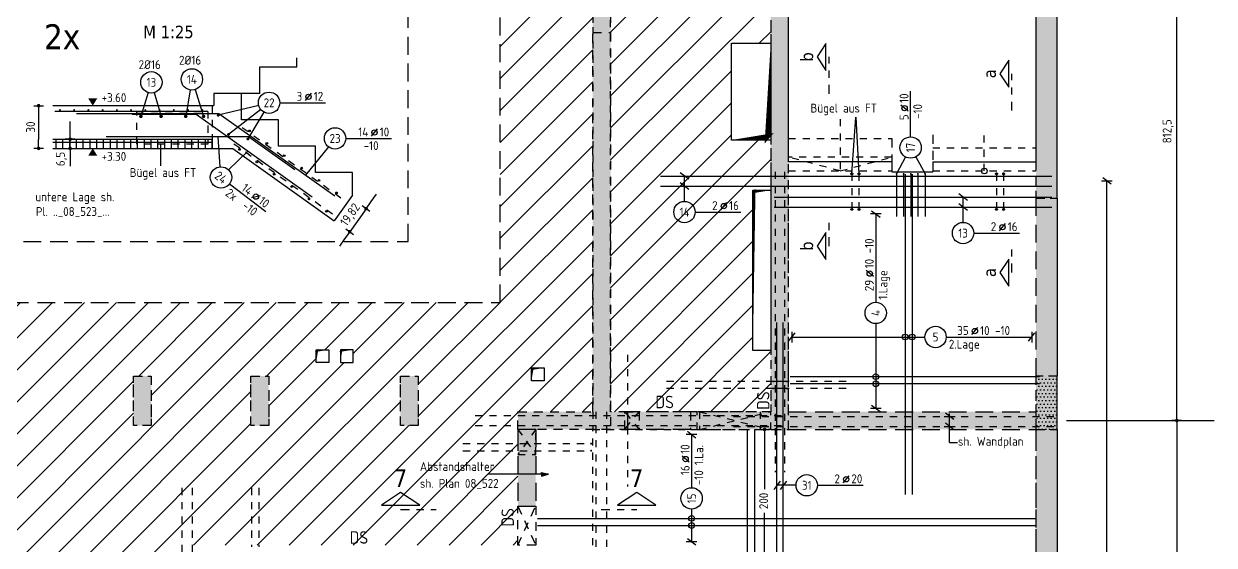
# Model space of a CAD drawing. Extents: x -4 to 88.1, y -7.1 to 49.1.
# Drawn here: x 33.99 to 50.71, y 28.29 to 35.61 of the extents above; entities that cross this region are included whole.
import ezdxf
from ezdxf.enums import TextEntityAlignment as Align

# ---------------------------------------------------------------- set-up
doc = ezdxf.new("R2010")
doc.units = 0
doc.header["$LTSCALE"] = 0.5
for name, pattern in [('AUSGEZOGEN', [1000.01, 1000, 0.01]), ('DASHDOTSMALL', [1.05, 0.5, -0.25, 0.05, -0.25]), ('DASHED', [0.75, 0.5, -0.25]), ('DOT', [0.175, 0.05, -0.125]), ('HIDDEN', [0.375, 0.25, -0.125]), ('HIDDEN2', [0.187, 0.125, -0.062]), ('PUNKT', [0.175, 0.05, -0.125]), ('STRICHLINIE', [0.75, 0.5, -0.25]), ('STRICHPUNKT2', [0.55, 0.25, -0.125, 0.05, -0.125]), ('VERDECKT', [0.375, 0.25, -0.125])]:
    doc.linetypes.add(name, pattern=pattern)
for name, color, linetype in [('ACHSEN', 7, 'Continuous'), ('BETON', 7, 'Continuous'), ('Brüstung EG', 7, 'Continuous'), ('BZ', 7, 'Continuous'), ('DD', 7, 'Continuous'), ('DETAIL', 7, 'Continuous'), ('DRUEBER', 7, 'Continuous'), ('EG', 7, 'Continuous'), ('grau_hell', 7, 'Continuous'), ('grau_mittel', 7, 'Continuous'), ('Halbfertigteile', 7, 'Continuous'), ('HILFE', 7, 'Continuous'), ('koten', 7, 'Continuous'), ('MASSE', 7, 'Continuous'), ('OBJEKT', 7, 'Continuous'), ('RND', 7, 'Continuous'), ('SCHATTEN', 7, 'Continuous'), ('SCHNITTE', 7, 'Continuous'), ('SCHRAFF', 7, 'Continuous'), ('TEXT', 7, 'Continuous'), ('VERDECKT', 7, 'Continuous'), ('WD', 7, 'Continuous')]:
    doc.layers.add(name, color=color, linetype=linetype)
doc.layers.add('NOPLOT', color=7, linetype='Continuous', plot=False)
doc.styles.add('helv', font='tahoma.ttf')
doc.styles.add('txt', font='isocp.shx')
doc.dimstyles.new('DOT_I', dxfattribs={"dimscale": 0.5, "dimtxt": 0.25, "dimasz": 0.25, "dimexe": 0.1, "dimexo": 0.3, "dimgap": 0.1, "dimtad": 1, "dimdec": 3, "dimzin": 3, "dimtxsty": 'txt', "dimblk": 'DOT', "dimblk1": 'DOT', "dimblk2": 'DOT', "dimsah": 1, "dimcen": 0.1, "dimse1": 1, "dimse2": 1, "dimazin": 0, "dimtfac": 1, "dimtdec": 4, "dimtix": 1, "dimtmove": 2, "dimatfit": 3, "dimfxl": 0, "dimtvp": 1, "dimtolj": 1, "dimtzin": 0, "dimarcsym": 0})
pattern_1 = [(0, (-69.080496, 378.069226), (0.025, 0.05), [0, -0.05])]

# ---------------------------------------------------------------- blocks, each defined once
blk = doc.blocks.new('DOT')
at = {"layer": 'MASSE', "color": 7, "linetype": 'Continuous'}
for p, q in [((0, 0), (-1, 0)), ((0, 0.54), (0, -0.54))]:
    blk.add_line(p, q, dxfattribs=at)
at = {"layer": 'MASSE', "color": 7, "linetype": 'Continuous', "const_width": 0.2}
blk.add_lwpolyline([(-0.1, 0, 1), (0.1, 0, 1)], format="xyb", close=True, dxfattribs=at)
blk = doc.blocks.new('*D24')
at = {"layer": 'Defpoints', "color": 0, "linetype": 'AUSGEZOGEN', "transparency": 16777216}
for p in [(50.183, 38.163), (50.183, 38.163), (50.183, 30.038)]:
    blk.add_point(p, dxfattribs=at)
at = {"layer": 'MASSE', "color": 0, "linetype": 'AUSGEZOGEN', "lineweight": -2, "transparency": 16777216}
blk.add_line((50.183, 30.163), (50.183, 38.038), dxfattribs=at)
at = {"layer": 'MASSE', "color": 0, "linetype": 'AUSGEZOGEN', "lineweight": -2, "transparency": 16777216, "xscale": 0.125, "yscale": 0.125, "zscale": 0.125}
for p, rotation in [((50.183, 38.163), 90), ((50.183, 30.038), 270)]:
    blk.add_blockref('DOT', p, dxfattribs=dict(at, rotation=rotation))
at = {"layer": 'MASSE', "color": 0, "linetype": 'AUSGEZOGEN', "transparency": 16777216, "insert": (50.061, 34.1), "char_height": 0.125, "attachment_point": 5, "rotation": 90, "style": 'txt'}
blk.add_mtext('\\A1;812,5', dxfattribs=at)
blk = doc.blocks.new('*D25')
at = {"layer": 'Defpoints', "color": 0, "linetype": 'AUSGEZOGEN', "transparency": 16777216}
for p in [(50.183, 30.038), (50.183, 23.788), (50.183, 23.788)]:
    blk.add_point(p, dxfattribs=at)
at = {"layer": 'MASSE', "color": 0, "linetype": 'AUSGEZOGEN', "lineweight": -2, "transparency": 16777216}
blk.add_line((50.183, 29.913), (50.183, 23.913), dxfattribs=at)
at = {"layer": 'MASSE', "color": 0, "linetype": 'AUSGEZOGEN', "lineweight": -2, "transparency": 16777216, "xscale": 0.125, "yscale": 0.125, "zscale": 0.125}
for p, rotation in [((50.183, 30.038), 90), ((50.183, 23.788), 270)]:
    blk.add_blockref('DOT', p, dxfattribs=dict(at, rotation=rotation))
at = {"layer": 'MASSE', "color": 0, "linetype": 'AUSGEZOGEN', "transparency": 16777216, "insert": (50.071, 26.913), "char_height": 0.125, "attachment_point": 5, "rotation": 90, "style": 'txt'}
blk.add_mtext('\\A1;625', dxfattribs=at)
blk = doc.blocks.new('lei_gre')
at = {"layer": 'RND', "color": 7, "linetype": 'Continuous'}
for p, q in [((-0.09, -0.12), (0.09, 0.12)), ((0, 0.15), (0, -0.15))]:
    blk.add_line(p, q, dxfattribs=at)
blk = doc.blocks.new('RND_LEI')
at = {"layer": 'RND', "color": 7, "linetype": 'Continuous'}
blk.add_line((1.022, 0.066), (1.19, 0.27), dxfattribs=at)
for centre, radius in [((0, 0), 0.3), ((1.106, 0.168), 0.075)]:
    blk.add_circle(centre, radius, dxfattribs=at)
at = {"layer": 'RND', "color": 7, "linetype": 'Continuous', "style": 'txt'}
blk.add_attdef('POSL', text='', height=0.25, dxfattribs=at).set_placement((0, 0), align=Align.MIDDLE)
blk.add_attdef('ANZ', text='', height=0.25, dxfattribs=at).set_placement((0.931, 0.057), align=Align.RIGHT)
for tag, p in [('DUM', (1.253, 0.057)), ('ABSTD', (1.674, 0.057)), ('POSTXT', (0.374, -0.327))]:
    blk.add_attdef(tag, p, '', height=0.25, dxfattribs=at)
blk = doc.blocks.new('SCHN-2')
at = {"layer": 'SCHNITTE', "color": 6, "linetype": 'Continuous'}
blk.add_lwpolyline([(0.378, 0.088), (0, 0.34), (-0.378, 0.088)], close=True, dxfattribs=at)
at = {"layer": 'SCHNITTE', "color": 1, "linetype": 'DASHDOTSMALL', "style": 'helv'}
blk.add_attdef('SCHN-2', text='', height=0.35, dxfattribs=at).set_placement((0, 0.45), align=Align.CENTER)
blk = doc.blocks.new('*D45')
at = {"layer": 'Defpoints', "color": 0, "linetype": 'AUSGEZOGEN', "transparency": 16777216}
for p in [(34.196, 34.46), (34.196, 33.86), (34.196, 33.86)]:
    blk.add_point(p, dxfattribs=at)
at = {"layer": 'MASSE', "color": 0, "linetype": 'AUSGEZOGEN', "lineweight": -2, "transparency": 16777216}
blk.add_line((34.196, 34.335), (34.196, 33.985), dxfattribs=at)
at = {"layer": 'MASSE', "color": 0, "linetype": 'AUSGEZOGEN', "lineweight": -2, "transparency": 16777216, "xscale": 0.125, "yscale": 0.125, "zscale": 0.125}
for p, rotation in [((34.196, 34.46), 90), ((34.196, 33.86), 270)]:
    blk.add_blockref('DOT', p, dxfattribs=dict(at, rotation=rotation))
at = {"layer": 'MASSE', "color": 0, "linetype": 'AUSGEZOGEN', "transparency": 16777216, "insert": (34.084, 34.16), "char_height": 0.125, "attachment_point": 5, "rotation": 90, "style": 'txt'}
blk.add_mtext('\\A1;30', dxfattribs=at)
blk = doc.blocks.new('*D49')
at = {"layer": 'Defpoints', "color": 0, "linetype": 'AUSGEZOGEN', "transparency": 16777216}
for p in [(38.796, 33.013), (38.566, 32.69), (38.566, 32.69)]:
    blk.add_point(p, dxfattribs=at)
at = {"layer": 'MASSE', "color": 0, "linetype": 'AUSGEZOGEN', "lineweight": -2, "transparency": 16777216}
for p, q in [((38.868, 33.115), (38.941, 33.217)), ((38.796, 33.013), (38.566, 32.69)), ((38.493, 32.589), (38.421, 32.487))]:
    blk.add_line(p, q, dxfattribs=at)
at = {"layer": 'MASSE', "color": 0, "linetype": 'AUSGEZOGEN', "lineweight": -2, "transparency": 16777216, "xscale": 0.125, "yscale": 0.125, "zscale": 0.125}
for p, rotation in [((38.796, 33.013), 234.5396031130255), ((38.566, 32.69), 54.53960311302557)]:
    blk.add_blockref('DOT', p, dxfattribs=dict(at, rotation=rotation))
at = {"layer": 'MASSE', "color": 0, "linetype": 'AUSGEZOGEN', "transparency": 16777216, "insert": (38.581, 32.923), "char_height": 0.125, "attachment_point": 5, "rotation": 54.5396, "style": 'txt'}
blk.add_mtext('\\A1;19,82', dxfattribs=at)
blk = doc.blocks.new('*D64')
at = {"layer": 'Defpoints', "color": 0, "linetype": 'AUSGEZOGEN', "transparency": 16777216}
for p in [(44.393, 29.913), (44.393, 27.913), (44.393, 27.913)]:
    blk.add_point(p, dxfattribs=at)
at = {"layer": 'MASSE', "color": 0, "linetype": 'AUSGEZOGEN', "lineweight": -2, "transparency": 16777216}
for p, q in [((44.393, 29.788), (44.393, 29.073)), ((44.393, 28.038), (44.393, 28.744))]:
    blk.add_line(p, q, dxfattribs=at)
at = {"layer": 'MASSE', "color": 0, "linetype": 'AUSGEZOGEN', "lineweight": -2, "transparency": 16777216, "xscale": 0.125, "yscale": 0.125, "zscale": 0.125}
for p, rotation in [((44.393, 29.913), 90), ((44.393, 27.913), 270)]:
    blk.add_blockref('DOT', p, dxfattribs=dict(at, rotation=rotation))
at = {"layer": 'MASSE', "color": 0, "linetype": 'AUSGEZOGEN', "transparency": 16777216, "insert": (44.381, 28.909), "char_height": 0.125, "attachment_point": 5, "rotation": 90, "style": 'txt'}
blk.add_mtext('\\A1;200', dxfattribs=at)
blk = doc.blocks.new('SCHN-1')
at = {"layer": 'SCHNITTE', "color": 5, "linetype": 'Continuous'}
blk.add_lwpolyline([(0.54, 0.125), (0, 0.485), (-0.54, 0.125)], close=True, dxfattribs=at)
at = {"layer": 'SCHNITTE', "color": 6, "linetype": 'Continuous', "style": 'helv'}
blk.add_attdef('SCHN-1', text='', height=0.5, dxfattribs=at).set_placement((0, 0.635), align=Align.CENTER)
blk = doc.blocks.new('Pfeillinie')
at = {"layer": 'TEXT', "linetype": 'Continuous'}
blk.add_hatch(color=7, dxfattribs=at).paths.add_polyline_path([(0, 0), (-0.8, 0.2), (-0.8, 0), (-0.8, -0.2)])
at = {"layer": 'TEXT', "color": 7, "linetype": 'Continuous'}
for p, q in [((-0.8, 0), (-0.8, 0.2)), ((-0.8, 0.2), (0, 0)), ((-0.8, 0), (-0.8, -0.2)), ((-0.8, -0.2), (0, 0))]:
    blk.add_line(p, q, dxfattribs=at)
blk = doc.blocks.new('okrd_o')
at = {"layer": 'koten', "color": 7, "linetype": 'Continuous'}
blk.add_solid([(-0.125, 0.202), (0.125, 0.202), (0, 0)], dxfattribs=at)
at = {"layer": 'koten', "style": 'txt'}
blk.add_attdef('OKRD', (0.25, 0.1), '', height=0.25, dxfattribs=at)
blk = doc.blocks.new('okrd_u')
at = {"layer": 'koten', "color": 7, "linetype": 'Continuous'}
blk.add_solid([(-0.125, -0.202), (0.125, -0.202), (0, 0)], dxfattribs=at)
at = {"layer": 'koten', "style": 'txt'}
blk.add_attdef('OKRD', (0.25, -0.35), '', height=0.25, dxfattribs=at)
blk = doc.blocks.new('*D71')
at = {"layer": 'Defpoints', "color": 0, "linetype": 'AUSGEZOGEN', "transparency": 16777216}
for p in [(34.639, 33.99), (34.639, 33.99), (34.639, 33.86)]:
    blk.add_point(p, dxfattribs=at)
at = {"layer": 'MASSE', "color": 0, "linetype": 'AUSGEZOGEN', "lineweight": -2, "transparency": 16777216}
for p, q in [((34.639, 34.115), (34.639, 34.24)), ((34.639, 33.86), (34.639, 33.99)), ((34.639, 33.735), (34.639, 33.61))]:
    blk.add_line(p, q, dxfattribs=at)
at = {"layer": 'MASSE', "color": 0, "linetype": 'AUSGEZOGEN', "lineweight": -2, "transparency": 16777216, "xscale": 0.125, "yscale": 0.125, "zscale": 0.125}
for p, rotation in [((34.639, 33.99), 270), ((34.639, 33.86), 90)]:
    blk.add_blockref('DOT', p, dxfattribs=dict(at, rotation=rotation))
at = {"layer": 'MASSE', "color": 0, "linetype": 'AUSGEZOGEN', "transparency": 16777216, "insert": (34.517, 33.711), "char_height": 0.125, "attachment_point": 5, "rotation": 90, "style": 'txt'}
blk.add_mtext('\\A1;6,5', dxfattribs=at)
blk = doc.blocks.new('RND_HIN')
at = {"layer": 'RND', "color": 7, "linetype": 'Continuous'}
blk.add_circle((0, 0), 0.3, dxfattribs=at)
at = {"layer": 'RND', "color": 7, "linetype": 'Continuous', "style": 'txt'}
blk.add_attdef('POSI', text='', height=0.25, dxfattribs=at).set_placement((0, 0), align=Align.MIDDLE)

msp = doc.modelspace()

# ---------------------------------------------------------------- hatches: boundary and pattern name
at = {"layer": 'grau_hell', "linetype": 'AUSGEZOGEN'}
h = msp.add_hatch(dxfattribs=at)
h.set_pattern_fill('ANSI31', color=9, scale=0.1, style=0, double=1)
h.paths.add_polyline_path([(17.3044, 31.697), (17.3044, 37.8627), (15.9794, 37.8627), (15.9794, 36.6227), (15.9794, 35.4877), (15.9794, 31.0327), (16.1694, 31.0327), (16.1694, 30.8527), (15.9794, 30.8527), (15.9794, 29.9127), (15.9794, 28.2877), (20.8744, 28.2877), (21.2744, 28.2877), (21.6294, 28.2877), (22.5144, 28.2877), (25.2794, 28.2877), (25.2794, 28.0377), (25.0294, 28.0377), (25.0294, 27.5077), (25.2794, 27.5077), (25.2794, 27.7577), (25.5294, 27.7577), (25.5294, 27.5077), (29.2669, 27.5077), (29.2669, 23.9127), (36.1544, 23.9127), (36.1544, 27.6877), (35.7044, 27.6877), (35.7044, 28.1377), (36.1544, 28.1377), (36.1544, 28.2877), (37.7844, 28.2877), (38.3844, 28.2877), (40.9294, 28.2877), (40.9294, 28.8377), (40.9294, 29.9127), (40.9294, 30.1627), (41.9794, 30.1627), (41.9794, 35.4877), (41.9794, 36.6227), (41.9794, 37.8627), (40.6794, 37.8627), (40.6794, 31.697)])
h.paths.add_polyline_path([(24.5294, 30.6627), (24.5294, 29.9677), (24.2794, 29.9677), (24.2794, 30.6627)], flags=16)
h.paths.add_polyline_path([(25.9294, 30.6627), (26.1794, 30.6627), (26.1794, 30.4627), (26.3794, 30.4627), (26.3794, 30.2627), (26.1794, 30.2627), (26.1794, 29.9677), (25.9294, 29.9677)], flags=16)
h.paths.add_polyline_path([(23.6144, 31.0327), (23.6144, 30.8527), (23.4344, 30.8527), (23.4344, 31.0327)], flags=16)
h.paths.add_polyline_path([(23.2744, 31.0327), (23.2744, 30.8527), (23.0944, 30.8527), (23.0944, 31.0327)], flags=16)
h.paths.add_polyline_path([(22.4294, 30.6627), (22.4294, 29.9677), (22.1794, 29.9677), (22.1794, 30.6627)], flags=16)
h.paths.add_polyline_path([(28.0294, 30.6627), (28.2794, 30.6627), (28.2794, 29.9677), (28.0294, 29.9677)], flags=16)
h.paths.add_polyline_path([(27.9844, 28.1377), (28.4844, 28.1377), (28.4844, 27.6777), (27.9844, 27.6777)], flags=16)
h.paths.add_polyline_path([(20.7794, 30.6627), (20.7794, 29.9677), (20.5294, 29.9677), (20.5294, 30.6627)], flags=16)
h.paths.add_polyline_path([(29.6794, 30.6627), (29.9294, 30.6627), (29.9294, 30.4627), (30.1294, 30.4627), (30.1294, 30.2627), (29.9294, 30.2627), (29.9294, 29.9677), (29.6794, 29.9677)], flags=16)
h.paths.add_polyline_path([(28.8244, 28.1377), (29.2444, 28.1377), (29.2444, 27.7177), (28.8244, 27.7177)], flags=16)
h.paths.add_polyline_path([(30.5894, 31.0327), (30.7694, 31.0327), (30.7694, 30.8527), (30.5894, 30.8527)], flags=16)
h.paths.add_polyline_path([(30.9344, 31.0327), (31.1144, 31.0327), (31.1144, 30.8527), (30.9344, 30.8527)], flags=16)
h.paths.add_polyline_path([(18.6794, 30.6627), (18.6794, 29.9677), (18.4294, 29.9677), (18.4294, 30.6627)], flags=16)
h.paths.add_polyline_path([(31.7794, 30.6627), (32.0294, 30.6627), (32.0294, 29.9677), (31.7794, 29.9677)], flags=16)
h.paths.add_polyline_path([(31.8044, 28.1377), (32.3044, 28.1377), (32.3044, 27.6377), (31.8044, 27.6377)], flags=16)
h.paths.add_polyline_path([(16.8388, 30.7777), (16.8388, 30.5977), (16.6588, 30.5977), (16.6588, 30.7777)], flags=16)
h.paths.add_polyline_path([(33.4294, 30.6627), (33.6794, 30.6627), (33.6794, 29.9677), (33.4294, 29.9677)], flags=16)
h.paths.add_polyline_path([(33.2094, 28.0777), (33.5094, 28.0777), (33.5094, 27.7777), (33.2094, 27.7777)], flags=16)
h.paths.add_polyline_path([(35.5294, 30.6627), (35.7794, 30.6627), (35.7794, 29.9677), (35.5294, 29.9677)], flags=16)
h.paths.add_polyline_path([(37.1794, 30.6627), (37.4294, 30.6627), (37.4294, 29.9677), (37.1794, 29.9677)], flags=16)
h.paths.add_polyline_path([(38.0944, 31.0327), (38.2744, 31.0327), (38.2744, 30.8527), (38.0944, 30.8527)], flags=16)
h.paths.add_polyline_path([(38.4344, 31.0327), (38.6144, 31.0327), (38.6144, 30.8527), (38.4344, 30.8527)], flags=16)
h.paths.add_polyline_path([(39.2794, 30.6627), (39.5294, 30.6627), (39.5294, 29.9677), (39.2794, 29.9677)], flags=16)
h.paths.add_polyline_path([(41.1188, 30.7777), (41.2988, 30.7777), (41.2988, 30.5977), (41.1188, 30.5977)], flags=16)
h = msp.add_hatch(dxfattribs=at)
h.set_pattern_fill('ANSI31', color=9, scale=0.1, style=0, double=1)
h.paths.add_polyline_path([(43.9294, 35.3377), (44.4794, 35.3377), (44.4794, 36.9327), (44.1294, 36.9327), (44.1294, 37.6327), (44.4794, 37.6327), (44.4794, 37.8627), (42.2294, 37.8627), (42.2295, 30.1627), (43.4444, 30.1627), (44.4794, 30.1627), (44.4794, 31.0227), (44.2294, 31.0227), (44.2294, 33.2727), (44.4794, 33.2727), (44.4794, 33.9777), (43.9294, 33.9777)])
at = {"layer": 'grau_mittel'}
for points in [[(44.7294, 29.9127), (44.7294, 33.6727), (44.7294, 37.8627), (48.2044, 37.8627), (48.2044, 33.6727), (48.2044, 33.1627), (48.5044, 33.1627), (48.5044, 33.1627), (48.5044, 38.1627), (41.9794, 38.1627), (41.9794, 36.6227), (42.2294, 36.6227), (42.2294, 37.8627), (44.4794, 37.8627), (44.4794, 30.1627), (43.3544, 30.1627), (43.3544, 29.9127)], [(41.9794, 30.1627), (40.9294, 30.1627), (40.9294, 29.9127), (42.2294, 29.9127), (42.2294, 35.4877), (41.9794, 35.4877)], [(48.5044, 33.1627), (48.2044, 33.1627), (48.2044, 30.6627), (48.5044, 30.6627)], [(48.5044, 30.6627), (48.2044, 30.6627), (48.2044, 29.9127), (48.5044, 29.9127)], [(48.2044, 29.9127), (48.2044, 30.1627), (44.7294, 30.1627), (44.7294, 29.9127)]]:
    msp.add_hatch(color=61, dxfattribs=at).paths.add_polyline_path(points)
h = msp.add_hatch(color=61, dxfattribs=at)
h.paths.add_polyline_path([(42.2294, 36.6227), (41.9794, 36.6227), (41.9794, 35.4877), (42.2294, 35.4877)])
h.paths.add_polyline_path([(43.3544, 29.9127), (43.3544, 30.1627), (42.2294, 30.1627), (42.2294, 29.9127)])
h.paths.add_polyline_path([(41.1794, 29.9127), (40.9294, 29.9127), (40.9294, 28.8377), (41.1794, 28.8377)])
h = msp.add_hatch(color=61, dxfattribs=at)
h.paths.add_polyline_path([(39.5294, 30.6627), (39.2794, 30.6627), (39.2794, 29.9677), (39.5294, 29.9677)])
h.paths.add_polyline_path([(37.1794, 29.9677), (37.4294, 29.9677), (37.4294, 30.6627), (37.1794, 30.6627)])
h.paths.add_polyline_path([(35.7794, 30.6627), (35.5294, 30.6627), (35.5294, 29.9677), (35.7794, 29.9677)])
h.paths.add_polyline_path([(33.6794, 30.6627), (33.4294, 30.6627), (33.4294, 29.9677), (33.6794, 29.9677)])
h.paths.add_polyline_path([(32.0294, 30.6627), (31.7794, 30.6627), (31.7794, 29.9677), (32.0294, 29.9677)])
h.paths.add_polyline_path([(28.2794, 30.6627), (28.0294, 30.6627), (28.0294, 29.9677), (28.2794, 29.9677)])
h.paths.add_polyline_path([(26.1794, 30.6627), (25.9294, 30.6627), (25.9294, 29.9677), (26.1794, 29.9677)])
h = msp.add_hatch(color=61, dxfattribs=at)
h.paths.add_polyline_path([(48.5044, 29.9127), (48.2044, 29.9127), (48.2044, 23.9377), (48.5044, 23.9377)])
h.paths.add_polyline_path([(48.5044, 23.6377), (48.2044, 23.6377), (48.2044, 19.4127), (48.5044, 19.4127)])
at = {"layer": 'Halbfertigteile', "linetype": 'AUSGEZOGEN', "transparency": 33554687}
h = msp.add_hatch(dxfattribs=at)
h.set_pattern_fill('ANSI37', color=171, scale=0.03, angle=135, style=0)
h.set_pattern_definition([(180, (6.43983, 0.23017), (-7e-18, -0.09525), []), (270, (6.43983, 0.23017), (0.09525, -2e-17), [])])
h.paths.add_polyline_path([(36.6353, 33.9903), (34.3977, 33.9903), (34.3977, 33.8603), (36.6353, 33.8603)])
at = {"layer": 'SCHRAFF', "linetype": 'AUSGEZOGEN'}
h = msp.add_hatch(dxfattribs=at)
h.set_pattern_fill('DOTS', scale=0.8, double=1)
h.set_pattern_definition(pattern_1)
h.paths.add_polyline_path([(48.5044, 38.1627), (41.9794, 38.1627), (41.9794, 29.9127), (43.4444, 29.9127), (43.4444, 30.1627), (42.2295, 30.1627), (42.2294, 37.8627), (44.4794, 37.8627), (44.4794, 30.1627), (44.3294, 30.1627), (44.3294, 29.9127), (44.7294, 29.9127), (44.7294, 37.8627), (48.2044, 37.8627), (48.2044, 33.1627), (48.5044, 33.1627)])
h = msp.add_hatch(dxfattribs=at)
h.set_pattern_fill('DOTS', scale=0.8, double=1)
h.set_pattern_definition(pattern_1)
h.paths.add_polyline_path([(32.0294, 30.6627), (31.7794, 30.6627), (31.7794, 29.9677), (32.0294, 29.9677)])
h.paths.add_polyline_path([(33.6794, 30.6627), (33.4294, 30.6627), (33.4294, 29.9677), (33.6794, 29.9677)])
h.paths.add_polyline_path([(35.7794, 30.6627), (35.5294, 30.6627), (35.5294, 29.9677), (35.7794, 29.9677)])
h.paths.add_polyline_path([(37.4294, 30.6627), (37.1794, 30.6627), (37.1794, 29.9677), (37.4294, 29.9677)])
h.paths.add_polyline_path([(39.5294, 30.6627), (39.2794, 30.6627), (39.2794, 29.9677), (39.5294, 29.9677)])
h = msp.add_hatch(dxfattribs=at)
h.set_pattern_fill('DOTS', scale=0.8, double=1)
h.set_pattern_definition(pattern_1)
h.paths.add_polyline_path([(48.5044, 30.6627), (48.2044, 30.6627), (48.2044, 29.9127), (48.5044, 29.9127)])

# ---------------------------------------------------------------- linework, layer by layer
at = {"layer": 'ACHSEN', "color": 140, "linetype": 'AUSGEZOGEN'}
msp.add_line((48.6323, 30.0377), (50.7083, 30.0377), dxfattribs=at)
at = {"layer": 'BETON', "color": 6, "linetype": 'AUSGEZOGEN', "lineweight": -2}
for p, q in [((48.5044, 33.1627), (48.5044, 38.1627)), ((44.7294, 33.6727), (44.7294, 37.8627)), ((48.2044, 37.8627), (48.2044, 33.6727)), ((48.5044, 29.9127), (48.5044, 30.6627))]:
    msp.add_line(p, q, dxfattribs=at)
at = {"layer": 'BETON', "color": 6, "linetype": 'AUSGEZOGEN'}
for p, q in [((36.6553, 34.6303), (36.6553, 34.4603)), ((37.0453, 34.6303), (36.6553, 34.6303)), ((37.0453, 34.26), (37.0453, 34.6303)), ((34.3977, 34.4603), (36.6553, 34.4603)), ((37.5653, 34.26), (37.0453, 34.26)), ((37.5653, 33.8896), (37.5653, 34.26)), ((34.3977, 33.9903), (36.6353, 33.9903)), ((36.6353, 33.9903), (36.6353, 33.8603)), ((34.3977, 33.8603), (36.9231, 33.8603)), ((36.9231, 33.8603), (38.3488, 32.8449)), ((38.0853, 33.8896), (37.5653, 33.8896)), ((38.0853, 33.5192), (38.0853, 33.8896)), ((46.1794, 33.6727), (44.7294, 33.6727)), ((46.1794, 33.6727), (46.1794, 33.5327)), ((46.7544, 33.6727), (46.7544, 33.5327)), ((46.7544, 33.6727), (48.2044, 33.6727)), ((38.6053, 33.5192), (38.0853, 33.5192)), ((38.6053, 33.2051), (38.6053, 33.5192)), ((46.1794, 33.5327), (46.7544, 33.5327)), ((48.5044, 33.1627), (48.5044, 30.6627)), ((48.5044, 29.9127), (48.5044, 23.9377))]:
    msp.add_line(p, q, dxfattribs=at)
at = {"layer": 'Brüstung EG', "color": 102, "linetype": 'DOT'}
for p, q in [((48.2044, 29.9127), (48.2044, 23.9377)), ((48.5044, 29.9127), (48.5044, 23.9377))]:
    msp.add_line(p, q, dxfattribs=at)
at = {"layer": 'BZ', "color": 102, "linetype": 'PUNKT'}
for p, q in [((43.4794, 29.9127), (44.4794, 30.1627)), ((43.4794, 30.1627), (44.4794, 29.9127)), ((40.9294, 29.9127), (41.1794, 29.5627)), ((41.1794, 29.9127), (40.9294, 29.5627))]:
    msp.add_line(p, q, dxfattribs=at)
for points in [[(43.4794, 29.9127), (44.4794, 29.9127), (44.4794, 30.1627), (43.4794, 30.1627)], [(40.9294, 29.5627), (41.1794, 29.5627), (41.1794, 29.9127), (40.9294, 29.9127)]]:
    msp.add_lwpolyline(points, close=True, dxfattribs=at)
at = {"layer": 'DD', "color": 7, "linetype": 'AUSGEZOGEN'}
for points in [[(43.9294, 35.3377), (44.4794, 35.3377), (44.4794, 33.9777), (43.9294, 33.9777)], [(44.2294, 33.2727), (44.4794, 33.2727), (44.4794, 31.0227), (44.2294, 31.0227)], [(38.0944, 31.0327), (38.2744, 31.0327), (38.2744, 30.8527), (38.0944, 30.8527)], [(38.6144, 31.0327), (38.4344, 31.0327), (38.4344, 30.8527), (38.6144, 30.8527)], [(41.1188, 30.7777), (41.2988, 30.7777), (41.2988, 30.5977), (41.1188, 30.5977)]]:
    msp.add_lwpolyline(points, close=True, dxfattribs=at)
at = {"layer": 'DETAIL', "color": 102, "linetype": 'STRICHLINIE'}
msp.add_lwpolyline([(33.6078, 36.476), (33.6078, 32.5509), (39.3884, 32.5509), (39.3884, 36.476)], close=True, dxfattribs=at)
at = {"layer": 'DRUEBER', "color": 7, "linetype": 'DOT'}
for p, q in [((45.4544, 34.2704), (45.4544, 33.5427)), ((47.4794, 33.5427), (47.4794, 34.1215)), ((44.7294, 33.9977), (46.1794, 33.9977)), ((46.7544, 33.8677), (48.2044, 33.8677)), ((46.1794, 33.7377), (44.7294, 33.7377)), ((45.4544, 33.5427), (44.7294, 33.7377)), ((45.4544, 33.5427), (46.1794, 33.7377)), ((44.7294, 33.5427), (46.1794, 33.5427)), ((46.7544, 33.5427), (48.2044, 33.5427))]:
    msp.add_line(p, q, dxfattribs=at)
at = {"layer": 'DRUEBER', "color": 7, "linetype": 'PUNKT'}
msp.add_line((41.9794, 28.2877), (41.9794, 29.9127), dxfattribs=at)
at = {"layer": 'EG', "color": 0, "linetype": 'DOT', "lineweight": -2}
for p, q in [((41.9794, 38.1627), (41.9794, 29.9127)), ((48.5044, 33.1627), (48.5044, 38.1627)), ((42.2295, 30.1627), (42.2294, 37.8627)), ((44.4794, 37.8627), (44.4794, 30.1627)), ((44.7294, 29.9127), (44.7294, 37.8627)), ((48.2044, 37.8627), (48.2044, 33.1627)), ((48.2044, 33.1627), (48.5044, 33.1627)), ((48.5044, 30.6627), (48.2044, 30.6627)), ((48.2044, 30.6627), (48.2044, 29.9127)), ((48.5044, 29.9127), (48.5044, 30.6627)), ((43.4444, 30.1627), (42.2295, 30.1627)), ((43.4444, 29.9127), (43.4444, 30.1627)), ((44.4794, 30.1627), (44.3294, 30.1627)), ((44.3294, 30.1627), (44.3294, 29.9127)), ((41.9794, 29.9127), (43.4444, 29.9127)), ((44.3294, 29.9127), (44.7294, 29.9127)), ((48.2044, 29.9127), (48.5044, 29.9127))]:
    msp.add_line(p, q, dxfattribs=at)
for points in [[(35.5294, 30.6627), (35.7794, 30.6627), (35.7794, 29.9677), (35.5294, 29.9677)], [(37.1794, 30.6627), (37.4294, 30.6627), (37.4294, 29.9677), (37.1794, 29.9677)], [(39.2794, 30.6627), (39.5294, 30.6627), (39.5294, 29.9677), (39.2794, 29.9677)]]:
    msp.add_lwpolyline(points, close=True, dxfattribs=at)
at = {"layer": 'HILFE', "color": 102, "linetype": 'DASHED'}
for p, q in [((40.6794, 31.697), (40.6794, 38.4278)), ((17.3044, 31.697), (40.6794, 31.697))]:
    msp.add_line(p, q, dxfattribs=at)
at = {"layer": 'HILFE', "color": 102, "linetype": 'AUSGEZOGEN'}
for p, q in [((37.8253, 35.0053), (37.8253, 35.1297)), ((37.3053, 34.6303), (37.3053, 35.0053)), ((37.3053, 35.0053), (37.8253, 35.0053)), ((37.3053, 34.6303), (37.0453, 34.6303)), ((36.5724, 34.3803), (34.424, 34.3803)), ((45.6192, 33.5027), (45.6752, 34.3007)), ((45.6752, 34.3007), (45.7192, 33.5027)), ((35.9133, 33.6133), (35.9133, 33.9203)), ((46.9928, 29.7308), (46.9928, 30.1359)), ((46.9928, 29.7308), (47.1021, 29.7308))]:
    msp.add_line(p, q, dxfattribs=at)
at = {"layer": 'NOPLOT', "color": 191, "linetype": 'AUSGEZOGEN'}
msp.add_line((38.6053, 33.2051), (38.3488, 32.8449), dxfattribs=at)
at = {"layer": 'OBJEKT', "color": 7, "linetype": 'AUSGEZOGEN'}
msp.add_circle((47.4794, 33.5427), 0.04, dxfattribs=at)
at = {"layer": 'RND', "color": 102, "linetype": 'AUSGEZOGEN'}
for p, q in [((35.7359, 34.6445), (35.6329, 34.3096)), ((35.8213, 34.6437), (35.9169, 34.3096)), ((36.3245, 34.681), (36.2634, 34.3096)), ((36.3942, 34.686), (36.5134, 34.3096)), ((37.2884, 34.4647), (36.7194, 34.3252)), ((37.3158, 34.4081), (36.8633, 34.0551)), ((37.358, 34.3711), (37.1358, 33.993)), ((36.7473, 33.6012), (36.718, 34.0235)), ((36.8652, 33.5567), (37.1342, 33.8209)), ((38.2668, 33.8829), (37.9462, 33.4856)), ((46.373, 33.7399), (46.2466, 33.5027)), ((46.5157, 33.7409), (46.6466, 33.5027)), ((43.2682, 33.1156), (43.2682, 33.4721)), ((47.1814, 32.8202), (47.1814, 33.175)), ((44.8359, 29.1288), (44.5668, 29.1288))]:
    msp.add_line(p, q, dxfattribs=at)
at = {"layer": 'RND', "color": 7, "linetype": 'AUSGEZOGEN'}
for p, q in [((46.4435, 34.0223), (46.4435, 34.6623)), ((37.5841, 34.5004), (38.2241, 34.5004)), ((38.511, 33.9997), (39.151, 33.9997)), ((36.8776, 33.3607), (37.3868, 32.9731)), ((49.2019, 25.8962), (49.2019, 33.4032)), ((43.4182, 32.9656), (44.0582, 32.9656)), ((45.9548, 32.9395), (45.9548, 31.699)), ((47.3314, 32.6702), (47.9714, 32.6702)), ((45.9548, 31.399), (45.9548, 30.2096)), ((44.7763, 31.2112), (46.6442, 31.2112)), ((46.9442, 31.2112), (48.1461, 31.2112)), ((43.3684, 29.842), (43.3684, 29.094)), ((45.1359, 29.1288), (45.7759, 29.1288)), ((43.3684, 28.794), (43.3684, 28.3362))]:
    msp.add_line(p, q, dxfattribs=at)
at = {"layer": 'RND', "color": 102, "linetype": 'HIDDEN2'}
for p, q in [((37.0568, 34.1536), (38.5167, 33.1137)), ((36.9395, 33.9255), (38.3646, 32.9104))]:
    msp.add_line(p, q, dxfattribs=at)
at = {"layer": 'RND', "color": 7, "linetype": 'AUSGEZOGEN'}
for points, const_width in [([(34.5026, 34.3979, -1), (34.4886, 34.3979, -1)], 0.014), ([(34.7026, 34.3979, -1), (34.6886, 34.3979, -1)], 0.014), ([(34.9026, 34.3979, -1), (34.8886, 34.3979, -1)], 0.014), ([(35.1026, 34.3979, -1), (35.0886, 34.3979, -1)], 0.014), ([(35.3026, 34.3979, -1), (35.2886, 34.3979, -1)], 0.014), ([(35.5026, 34.3979, -1), (35.4886, 34.3979, -1)], 0.014), ([(35.6204, 34.3096, 1), (35.6454, 34.3096, 1)], 0.025), ([(35.7026, 34.3979, -1), (35.6886, 34.3979, -1)], 0.014), ([(35.9026, 34.3979, -1), (35.8886, 34.3979, -1)], 0.014), ([(35.9044, 34.3096, 1), (35.9294, 34.3096, 1)], 0.025), ([(36.1026, 34.3979, -1), (36.0886, 34.3979, -1)], 0.014), ([(36.2509, 34.3096, 1), (36.2759, 34.3096, 1)], 0.025), ([(36.3026, 34.3979, -1), (36.2886, 34.3979, -1)], 0.014), ([(36.5026, 34.3979, -1), (36.4886, 34.3979, -1)], 0.014), ([(36.5009, 34.3096, 1), (36.5259, 34.3096, 1)], 0.025), ([(36.7094, 34.3252, 1), (36.7294, 34.3252, 1)], 0.02), ([(36.8533, 34.0551, 1), (36.8733, 34.0551, 1)], 0.02), ([(37.1258, 33.993, 1), (37.1458, 33.993, 1)], 0.02), ([(46.2404, 33.5027, 1), (46.2529, 33.5027, 1)], 0.0125), ([(46.3404, 33.5027, 1), (46.3529, 33.5027, 1)], 0.0125), ([(46.4404, 33.5027, 1), (46.4529, 33.5027, 1)], 0.0125), ([(46.5404, 33.5027, 1), (46.5529, 33.5027, 1)], 0.0125), ([(46.6404, 33.5027, 1), (46.6529, 33.5027, 1)], 0.0125), ([(44.5231, 30.5872, 1), (44.5106, 30.5872, 1)], 0.0125), ([(44.7133, 30.5872, 1), (44.7008, 30.5872, 1)], 0.0125), ([(44.5231, 30.4872, 1), (44.5106, 30.4872, 1)], 0.0125), ([(44.7133, 30.4872, 1), (44.7008, 30.4872, 1)], 0.0125), ([(42.4673, 30.138, 1), (42.4673, 30.1255, 1)], 0.0125), ([(42.4673, 29.9479, 1), (42.4673, 29.9354, 1)], 0.0125), ([(41.9572, 29.7076, -1), (41.9572, 29.7216, -1)], 0.014), ([(41.9572, 29.6076, -1), (41.9572, 29.6216, -1)], 0.014)]:
    msp.add_lwpolyline(points, format="xyb", close=True, dxfattribs=dict(at, const_width=const_width))
at = {"layer": 'RND', "color": 1, "linetype": 'AUSGEZOGEN'}
for points in [[(34.7297, 34.3521), (36.7297, 34.3521), (38.3587, 33.1918)], [(38.0391, 33.1764), (36.41, 34.3367), (35.51, 34.3367)], [(37.7964, 33.5594), (37.1448, 34.0235), (35.1448, 34.0235)], [(42.9294, 33.4721), (48.4294, 33.4721)], [(46.2466, 33.5027), (46.2466, 32.9027)], [(46.3466, 33.5027), (46.3466, 32.9027)], [(46.3669, 33.4973), (46.3669, 28.9973)], [(46.4466, 33.5027), (46.4466, 32.9027)], [(46.4669, 33.4973), (46.4669, 28.9973)], [(46.5466, 33.5027), (46.5466, 32.9027)], [(46.6466, 33.5027), (46.6466, 32.9027)], [(42.9294, 33.3294), (48.4294, 33.3294)], [(44.5294, 33.175), (48.4294, 33.175)], [(44.5294, 33.0348), (48.4294, 33.0348)], [(44.5668, 27.9127), (44.5668, 31.4127)], [(44.6563, 27.9127), (44.6563, 31.4127)], [(48.2544, 30.6541), (44.7544, 30.6541)], [(44.707, 30.5872), (44.5169, 30.5872)], [(44.707, 30.4872), (44.5169, 30.4872)], [(48.2544, 30.5541), (44.7544, 30.5541)], [(42.4673, 30.1318), (42.4673, 29.9416)], [(44.1499, 29.9127), (44.1499, 17.2127)], [(44.2499, 29.9127), (44.2499, 17.2127)], [(41.2044, 28.6644), (48.2044, 28.6644)], [(41.2044, 28.5644), (48.2044, 28.5644)]]:
    msp.add_lwpolyline(points, dxfattribs=at)
at = {"layer": 'RND', "color": 102, "linetype": 'HIDDEN2'}
msp.add_lwpolyline([(35.5753, 34.3803), (36.5753, 34.3803), (36.5753, 33.9203), (35.5753, 33.9203)], close=True, dxfattribs=at)
at = {"layer": 'RND', "color": 1, "linetype": 'HIDDEN2'}
for points in [[(44.543, 33.5327), (44.543, 29.3127)], [(44.6751, 33.5327), (44.6751, 29.3127)], [(40.3294, 30.111), (44.7294, 30.111)], [(42.0241, 30.1627), (42.0241, 23.7127)], [(42.1706, 30.1627), (42.1706, 23.7127)], [(43.9544, 30.0971), (48.4544, 30.0971)], [(40.3294, 29.9679), (44.7294, 29.9679)], [(43.9544, 29.954), (48.4544, 29.954)], [(40.1572, 29.7146), (41.9572, 29.7146)], [(40.1572, 29.6146), (41.9572, 29.6146)], [(36.2084, 29.0923), (36.2084, 22.1914)], [(36.3528, 29.0923), (36.3528, 22.1914)]]:
    msp.add_lwpolyline(points, dxfattribs=at)
at = {"layer": 'RND', "color": 102, "linetype": 'HIDDEN2'}
for points in [[(45.6192, 33.5027), (45.6192, 33.0027)], [(45.7192, 33.5027), (45.7192, 33.0027)], [(47.6501, 33.5027), (47.6501, 33.0027)], [(47.7501, 33.5027), (47.7501, 33.0027)]]:
    msp.add_lwpolyline(points, dxfattribs=at)
at = {"layer": 'RND', "color": 1, "linetype": 'DOT'}
for points in [[(42.4673, 30.9618), (42.4673, 30.1318)], [(44.5169, 30.5872), (42.9869, 30.5872)], [(44.5169, 30.4872), (42.9869, 30.4872)], [(45.537, 30.5872), (44.707, 30.5872)], [(45.537, 30.4872), (44.707, 30.4872)], [(42.4673, 29.9416), (42.4673, 29.1116)], [(37.1876, 29.0923), (37.1876, 28.2623)], [(37.2876, 29.0923), (37.2876, 28.2623)]]:
    msp.add_lwpolyline(points, dxfattribs=at)
at = {"layer": 'RND', "color": 102, "linetype": 'AUSGEZOGEN'}
msp.add_lwpolyline([(41.3604, 29.2831), (40.5177, 29.2831)], dxfattribs=at)
at = {"layer": 'RND', "color": 7, "linetype": 'AUSGEZOGEN'}
for centre, radius in [((37.1578, 34.1057), 0.012), ((37.4022, 33.9317), 0.012), ((37.0177, 33.8457), 0.012), ((37.262, 33.6716), 0.012), ((37.6465, 33.7576), 0.012), ((37.5064, 33.4976), 0.012), ((37.8909, 33.5836), 0.012), ((37.7507, 33.3236), 0.012), ((38.1352, 33.4096), 0.012), ((37.9951, 33.1495), 0.012), ((38.3796, 33.2355), 0.012), ((38.2395, 32.9755), 0.012), ((46.3669, 31.2112), 0.04), ((46.4669, 31.2112), 0.04), ((45.9548, 30.6541), 0.04), ((45.9548, 30.5541), 0.04), ((43.3684, 28.6644), 0.04), ((43.3684, 28.5644), 0.04)]:
    msp.add_circle(centre, radius, dxfattribs=at)
at = {"layer": 'RND', "color": 102, "linetype": 'HIDDEN2'}
for centre in [(45.6192, 33.5027), (45.7192, 33.5027), (47.6501, 33.5027), (47.7501, 33.5027), (45.6192, 33.0027), (45.7192, 33.0027), (47.6501, 33.0027), (47.7501, 33.0027)]:
    msp.add_circle(centre, 0.0125, dxfattribs=at)
at = {"layer": 'SCHATTEN', "color": 1, "linetype": 'AUSGEZOGEN'}
for points in [[(44.4794, 35.3377, 0, 0.0824, 0), (44.4383, 33.9789, 0, 0, 0), (44.4758, 34.0224, 0.0897, 0, 0), (43.9294, 33.9777, 0, 0, 0)], [(44.2294, 31.0227, 0, 0.0359, 0), (44.2474, 33.2725, 0, 0, 0), (44.2311, 33.2524, 0.0408, 0, 0), (44.4794, 33.2727, 0, 0, 0)], [(38.0944, 30.8527, 0, 0.0294, 0), (38.1091, 31.0315, 0, 0, 0), (38.0956, 31.0181, 0.0294, 0, 0), (38.2744, 31.0327, 0, 0, 0)], [(38.4344, 30.8527, 0, 0.0294, 0), (38.4491, 31.0315, 0, 0, 0), (38.4356, 31.0181, 0.0294, 0, 0), (38.6144, 31.0327, 0, 0, 0)], [(41.1194, 30.5977, 0, 0.0294, 0), (41.1341, 30.7765, 0, 0, 0), (41.1206, 30.7631, 0.0294, 0, 0), (41.2994, 30.7777, 0, 0, 0)]]:
    msp.add_lwpolyline(points, format="xyseb", dxfattribs=at)
at = {"layer": 'SCHNITTE', "color": 6, "linetype": 'STRICHPUNKT2'}
for p, q in [((45.2995, 34.6275), (45.2995, 35.1448)), ((47.8667, 34.391), (47.8667, 34.9083)), ((45.2995, 32.488), (45.2995, 32.8917)), ((47.8667, 32.1163), (47.8667, 32.52))]:
    msp.add_line(p, q, dxfattribs=at)
at = {"layer": 'SCHNITTE', "color": 5, "linetype": 'STRICHPUNKT2'}
for p, q in [((39.2803, 28.7873), (39.7803, 28.7873)), ((42.0969, 28.7873), (42.5969, 28.7873))]:
    msp.add_line(p, q, dxfattribs=at)
at = {"layer": 'VERDECKT', "color": 7, "linetype": 'VERDECKT', "lineweight": -2}
for p, q in [((44.4794, 37.8627), (44.4794, 30.1627)), ((41.9794, 35.4877), (42.2294, 35.4877)), ((41.9794, 30.1627), (41.9794, 35.4877)), ((42.2294, 35.4877), (42.2294, 29.9127)), ((44.7294, 29.9127), (44.7294, 33.6727)), ((48.2044, 33.6727), (48.2044, 33.1627)), ((48.2044, 33.1627), (48.5044, 33.1627)), ((35.5294, 30.6627), (35.7794, 30.6627)), ((35.5294, 29.9677), (35.5294, 30.6627)), ((35.7794, 30.6627), (35.7794, 29.9677)), ((37.1794, 30.6627), (37.4294, 30.6627)), ((37.1794, 29.9677), (37.1794, 30.6627)), ((37.4294, 30.6627), (37.4294, 29.9677)), ((39.2794, 30.6627), (39.5294, 30.6627)), ((39.2794, 29.9677), (39.2794, 30.6627)), ((39.5294, 30.6627), (39.5294, 29.9677)), ((48.5044, 30.6627), (48.2044, 30.6627)), ((48.2044, 30.6627), (48.2044, 29.9127)), ((40.9294, 29.9127), (40.9294, 30.1627)), ((40.9294, 30.1627), (41.9794, 30.1627)), ((44.4794, 30.1627), (43.3544, 30.1627)), ((43.3544, 30.1627), (43.3544, 29.9127)), ((35.7794, 29.9677), (35.5294, 29.9677)), ((37.4294, 29.9677), (37.1794, 29.9677)), ((39.5294, 29.9677), (39.2794, 29.9677)), ((42.2294, 29.9127), (40.9294, 29.9127)), ((43.3544, 29.9127), (44.7294, 29.9127)), ((48.2044, 29.9127), (48.5044, 29.9127))]:
    msp.add_line(p, q, dxfattribs=at)
at = {"layer": 'VERDECKT', "color": 7, "linetype": 'DASHED'}
for p, q in [((41.9794, 36.6227), (41.9794, 35.4877)), ((42.2294, 36.6227), (42.2294, 35.4877)), ((48.2044, 33.1627), (48.2044, 30.6627)), ((43.3544, 30.1627), (42.2294, 30.1627)), ((44.7294, 30.1627), (48.2044, 30.1627)), ((40.9294, 29.9127), (40.9294, 28.8377)), ((41.1794, 29.9127), (41.1794, 28.8377)), ((43.3544, 29.9127), (42.2294, 29.9127)), ((44.7294, 29.9127), (48.2044, 29.9127)), ((48.2044, 29.9127), (48.2044, 23.9377)), ((40.9294, 28.8377), (41.1794, 28.8377))]:
    msp.add_line(p, q, dxfattribs=at)
at = {"layer": 'VERDECKT', "color": 7, "linetype": 'HIDDEN2'}
msp.add_line((36.6353, 34.4603), (36.6353, 33.8603), dxfattribs=at)
at = {"layer": 'VERDECKT', "color": 7, "linetype": 'VERDECKT'}
for p, q in [((46.1794, 33.9977), (46.1794, 33.6727)), ((46.7544, 34.0496), (46.7544, 33.6727))]:
    msp.add_line(p, q, dxfattribs=at)
at = {"layer": 'WD', "color": 102, "linetype": 'HIDDEN'}
for p, q in [((42.4294, 30.1627), (42.6294, 29.9127)), ((42.4294, 29.9127), (42.6294, 30.1627)), ((40.9294, 28.2877), (41.1794, 28.8377)), ((40.9294, 28.8377), (41.1794, 28.2877))]:
    msp.add_line(p, q, dxfattribs=at)
for points in [[(42.4294, 30.1627), (42.6294, 30.1627), (42.6294, 29.9127), (42.4294, 29.9127)], [(40.9294, 28.8377), (41.1794, 28.8377), (41.1794, 28.2877), (40.9294, 28.2877)]]:
    msp.add_lwpolyline(points, close=True, dxfattribs=at)

# ---------------------------------------------------------------- block references
at = {"layer": 'koten', "color": 6, "linetype": 'AUSGEZOGEN', "xscale": 0.5, "yscale": 0.5, "zscale": 0.5}
for name, p, values in [('okrd_o', (34.9571, 34.4603), {'OKRD': '+3.60'}), ('okrd_u', (34.9571, 33.8603), {'OKRD': '+3.30'})]:
    msp.add_blockref(name, p, dxfattribs=at).add_auto_attribs(values)
at = {"layer": 'RND', "color": 7, "linetype": 'AUSGEZOGEN', "xscale": 0.5, "yscale": 0.5, "zscale": 0.5}
for name, p, values in [('RND_HIN', (36.3489, 34.829), {'POSI': '14'}), ('RND_HIN', (35.78, 34.7879), {'POSI': '13'}), ('RND_LEI', (37.4341, 34.5004), {'POSL': '22', 'DUM': '12', 'ANZ': '3'}), ('RND_LEI', (38.361, 33.9997), {'POSL': '23', 'DUM': '10', 'ANZ': '14', 'POSTXT': '   -10'}), ('RND_LEI', (43.2682, 32.9656), {'POSL': '14', 'DUM': '16', 'ANZ': '2'}), ('RND_LEI', (47.1814, 32.6702), {'POSL': '13', 'DUM': '16', 'ANZ': '2'}), ('RND_LEI', (46.7942, 31.2112), {'POSL': '5', 'DUM': '10', 'ANZ': '35', 'ABSTD': '-10', 'POSTXT': '2.Lage'}), ('RND_LEI', (44.9859, 29.1288), {'POSL': '31', 'DUM': '20', 'ANZ': '2'})]:
    msp.add_blockref(name, p, dxfattribs=at).add_auto_attribs(values)
for p, rotation, values in [((46.4435, 33.8723), 90, {'POSL': '17', 'DUM': '10', 'ANZ': '5', 'POSTXT': '   -10'}), ((36.7582, 33.4516), 322.719743985197, {'POSL': '24', 'DUM': '10', 'ANZ': '14', 'POSTXT': '2x  -10'}), ((45.9548, 31.549), 90, {'POSL': '4', 'DUM': '10', 'ANZ': '29', 'ABSTD': '-10', 'POSTXT': '1.Lage'}), ((43.3684, 28.944), 90, {'POSL': '15', 'DUM': '10', 'ANZ': '16', 'POSTXT': '-10 1.La.'})]:
    msp.add_blockref('RND_LEI', p, dxfattribs=dict(at, rotation=rotation)).add_auto_attribs(values)
at = {"layer": 'RND', "color": 102, "linetype": 'AUSGEZOGEN', "xscale": 0.5, "yscale": 0.5, "zscale": 0.5}
for p, rotation in [((43.2682, 33.4721), 90), ((43.2682, 33.3294), 90), ((47.1814, 33.175), 90), ((47.1814, 33.0348), 90), ((44.5668, 29.1288), 180), ((44.6563, 29.1288), 180)]:
    msp.add_blockref('lei_gre', p, dxfattribs=dict(at, rotation=rotation))
at = {"layer": 'RND', "color": 7, "linetype": 'AUSGEZOGEN', "xscale": 0.5, "yscale": 0.5, "zscale": 0.5}
for p, rotation in [((49.2019, 33.4032), 90), ((45.9548, 32.9395), 270), ((45.9548, 30.2096), 270), ((46.9928, 30.0971), 90), ((46.9928, 29.954), 90), ((43.3684, 29.842), 270), ((43.3684, 28.3362), 270)]:
    msp.add_blockref('lei_gre', p, dxfattribs=dict(at, rotation=rotation))
for p in [(44.7763, 31.2112), (48.1461, 31.2112)]:
    msp.add_blockref('lei_gre', p, dxfattribs=at)
at = {"layer": 'RND', "color": 102, "linetype": 'AUSGEZOGEN', "xscale": 0.125, "yscale": 0.125, "zscale": 0.125}
msp.add_blockref('Pfeillinie', (41.3604, 29.2831), dxfattribs=at)
at = {"layer": 'SCHNITTE', "color": 6, "linetype": 'STRICHPUNKT2', "xscale": 0.5, "yscale": 0.5, "zscale": 0.5, "rotation": 90}
for p, values in [((45.2995, 35.1448), {'SCHN-2': 'b'}), ((47.8667, 34.9083), {'SCHN-2': 'a'}), ((45.2995, 32.488), {'SCHN-2': 'b'}), ((47.8667, 32.1163), {'SCHN-2': 'a'})]:
    msp.add_blockref('SCHN-2', p, dxfattribs=at).add_auto_attribs(values)
at = {"layer": 'SCHNITTE', "color": 5, "linetype": 'STRICHPUNKT2', "xscale": 0.5, "yscale": 0.5, "zscale": 0.5}
for p in [(39.2803, 28.7873), (42.5969, 28.7873)]:
    msp.add_blockref('SCHN-1', p, dxfattribs=at).add_auto_attribs({'SCHN-1': '7'})

# ---------------------------------------------------------------- texts
at = {"layer": 'TEXT', "color": 5, "linetype": 'AUSGEZOGEN', "style": 'helv'}
msp.add_text('2x', height=0.35, dxfattribs=at).set_placement((34.2734, 35.2533))
at = {"layer": 'TEXT', "color": 1, "linetype": 'AUSGEZOGEN', "style": 'helv'}
msp.add_text('M 1:25', height=0.175, dxfattribs=at).set_placement((35.6671, 35.4079))
at = {"layer": 'TEXT', "color": 7, "linetype": 'AUSGEZOGEN', "style": 'txt'}
for s, p in [('2%%C16', (36.1686, 35.036)), ('2%%C16', (35.6011, 34.9744)), ('Bügel aus FT', (45.0383, 34.3636)), ('Bügel aus FT', (35.4767, 33.4586)), ('untere Lage sh.', (34.1515, 33.1175)), ('Pl. .._08_523_...', (34.1579, 32.9109)), ('sh. Wandplan', (47.1098, 29.6841)), ('Abstandshalter', (39.5522, 29.3306)), ('sh. Plan 08_522', (39.5522, 29.0931))]:
    msp.add_text(s, height=0.125, dxfattribs=at).set_placement(p)
at = {"layer": 'TEXT', "color": 1, "linetype": 'AUSGEZOGEN', "style": 'txt'}
for rotation, p in [(90, (44.4614, 30.1885)), (0, (42.8604, 30.2111)), (90, (40.8721, 28.5494)), (0, (38.566, 28.3085))]:
    msp.add_text('DS', height=0.175, rotation=rotation, dxfattribs=at).set_placement(p)

# ---------------------------------------------------------------- dimensions: what is measured, and where the dimension line sits
at = {"layer": 'MASSE', "color": 7, "linetype": 'AUSGEZOGEN'}
for base, p1, p2, override, picture, middle in [((50.1831, 38.1627), (50.1831, 30.0377), (50.1831, 38.1627), {"dimdec": 1, "dimlfac": 100}, '*D24', (50.0612, 34.1002)), ((34.1962, 33.8603), (34.1962, 34.4603), (34.1962, 33.8603), {"dimdec": 0, "dimlfac": 50, "dimadec": 3}, '*D45', (34.0837, 34.1603)), ((50.1831, 23.7877), (50.1831, 30.0377), (50.1831, 23.7877), {"dimdec": 0, "dimlfac": 100}, '*D25', (50.0706, 26.9127))]:
    dim = msp.add_linear_dim(base=base, p1=p1, p2=p2, angle=90, dimstyle='DOT_I', override=override, dxfattribs=at)
    dim.commit()
    dim.dimension.update_dxf_attribs({"geometry": picture, "text_midpoint": middle})
for base, p1, p2, override, picture, middle in [((34.6385, 33.9903), (34.6385, 33.8603), (34.6385, 33.9903), {"dimdec": 1, "dimlfac": 50}, '*D71', (34.5166, 33.711)), ((44.393, 27.9127), (44.393, 29.9127), (44.393, 27.9127), {"dimdec": 0, "dimlfac": 100}, '*D64', (44.3815, 28.9085))]:
    dim = msp.add_linear_dim(base=base, p1=p1, p2=p2, angle=90, dimstyle='DOT_I', override=override, dxfattribs=at)
    dim.commit()
    dim.dimension.update_dxf_attribs({"geometry": picture, "text_midpoint": middle, "dimtype": 160})
dim = msp.add_linear_dim(base=(38.5656, 32.6905), p1=(38.7956, 33.0133), p2=(38.5656, 32.6905), angle=54.5396, text='<>2', dimstyle='DOT_I', override={"dimdec": 1, "dimlfac": 50}, dxfattribs=at)
dim.commit()
dim.dimension.update_dxf_attribs({"geometry": '*D49', "text_midpoint": (38.5813, 32.9226)})

doc.saveas('drawing.dxf')
